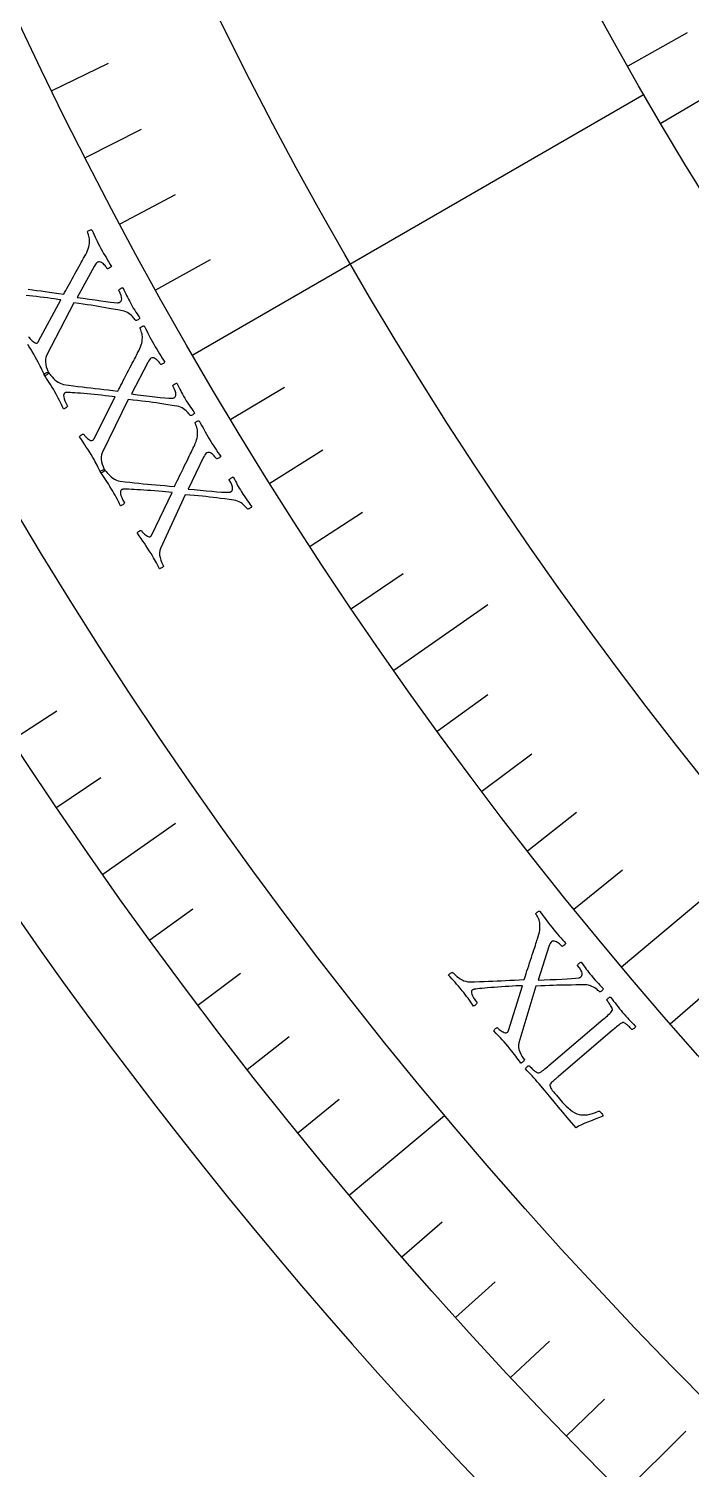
# Model space of a CAD drawing. Header units: millimetres. Extents: x -93 to 93, y -93 to 104.
# Drawn here: x -75.7 to -62.77, y -63.62 to -35.49 of the extents above; entities that cross this region are included whole.
import ezdxf

# ---------------------------------------------------------------- set-up
doc = ezdxf.new("R2010")
doc.units = ezdxf.units.MM
for name, color, linetype in [('CUT_OUTER', 1, 'Continuous'), ('ENGRAVE', 7, 'Continuous'), ('ENGRAVE_FINE', 8, 'Continuous'), ('TEXT', 5, 'Continuous')]:
    doc.layers.add(name, color=color, linetype=linetype)

msp = doc.modelspace()

# ---------------------------------------------------------------- linework, layer by layer
at = {"layer": 'CUT_OUTER'}
msp.add_arc((-0.0002, -0.0002), 92.4998, 179.658282, 0.243527, dxfattribs=at)
at = {"layer": 'ENGRAVE'}
for points in [[(-63.3575, -37.3308), (-60.4885, -35.6404)], [(-72.4972, -41.8562), (-63.6853, -36.7687)], [(-68.5733, -48.0155), (-66.7396, -46.7316)], [(-74.2561, -51.9947), (-72.8354, -50.9999)], [(-64.1275, -53.8094), (-61.7891, -51.8472)], [(-69.4419, -58.2687), (-67.5819, -56.7079)], [(-64.0992, -64.0992), (-62.8728, -62.8728)]]:
    msp.add_lwpolyline(points, dxfattribs=at)
for radius in [90.65, 90.65, 88.2219, 83.7125, 83.7125, 80.1513, 73.5375, 73.5375, 69.6525]:
    msp.add_circle((0, 0), radius, dxfattribs=at)
at = {"layer": 'ENGRAVE_FINE'}
for points in [[(-64.0012, -36.2162), (-62.8419, -35.5602)], [(-75.2403, -36.6971), (-74.1429, -36.1619)], [(-74.5884, -38.0047), (-73.5005, -37.4504)], [(-73.9138, -39.3006), (-72.8357, -38.7274)], [(-73.2166, -40.5846), (-72.1487, -39.9927)], [(-71.7556, -43.1151), (-70.709, -42.4863)], [(-70.9922, -44.3609), (-69.9568, -43.7138)], [(-70.2072, -45.5931), (-69.1832, -44.9281)], [(-69.4008, -46.8114), (-68.3886, -46.1287)], [(-67.7248, -49.205), (-66.737, -48.4873)], [(-76.0255, -49.3715), (-75.1527, -48.8048)], [(-66.8558, -50.3794), (-65.8806, -49.6446)], [(-75.1523, -50.6908), (-74.2895, -50.1089)], [(-65.9664, -51.5386), (-65.0042, -50.7868)], [(-65.0568, -52.682), (-64.1079, -51.9136)], [(-73.3374, -53.2827), (-72.4955, -52.6711)], [(-72.3963, -54.5545), (-71.5652, -53.9283)], [(-63.1786, -54.9203), (-62.2571, -54.1193)], [(-71.4332, -55.8097), (-70.6132, -55.169)], [(-70.4483, -57.0479), (-69.6396, -56.393)], [(-68.4144, -59.4718), (-67.6291, -58.789)], [(-67.3661, -60.6567), (-66.5927, -59.9604)], [(-66.2972, -61.8232), (-65.5361, -61.1134)], [(-65.2082, -62.9708), (-64.4596, -62.2479)]]:
    msp.add_lwpolyline(points, dxfattribs=at)
at = {"layer": 'TEXT'}
for points in [[(-75.7074, -40.5731), (-75.6247, -40.5856), (-75.542, -40.5977), (-75.4592, -40.6094), (-75.3763, -40.6208), (-75.2917, -40.6323), (-75.2035, -40.6445), (-75.112, -40.6573), (-75.0169, -40.6707), (-74.9983, -40.6383), (-74.9778, -40.6018), (-74.9554, -40.5612), (-74.9312, -40.5166), (-74.9057, -40.4696), (-74.8795, -40.4218), (-74.8524, -40.3731), (-74.8247, -40.3235), (-74.7971, -40.2744), (-74.7705, -40.2267), (-74.7451, -40.1806), (-74.7206, -40.1361), (-74.6978, -40.0943), (-74.6771, -40.0565), (-74.6585, -40.0226), (-74.642, -39.9928), (-74.6285, -39.9684), (-74.6189, -39.9509), (-74.6131, -39.9405), (-74.6112, -39.937), (-74.5872, -39.8946), (-74.567, -39.855), (-74.5505, -39.818), (-74.5377, -39.7838), (-74.5279, -39.7503), (-74.5203, -39.7153), (-74.5148, -39.679), (-74.5115, -39.6412), (-74.5109, -39.6159), (-74.5126, -39.5902), (-74.5167, -39.5641), (-74.523, -39.5376), (-74.5305, -39.5126), (-74.5378, -39.491), (-74.5449, -39.4728), (-74.5519, -39.4581), (-74.5524, -39.4518), (-74.5477, -39.4447), (-74.5378, -39.4366), (-74.5226, -39.4277), (-74.506, -39.4198), (-74.4916, -39.415), (-74.4793, -39.4131), (-74.4692, -39.4143), (-74.4441, -39.4654), (-74.4212, -39.5128), (-74.4005, -39.5565), (-74.382, -39.5965), (-74.3632, -39.6364), (-74.3419, -39.6797), (-74.3179, -39.7266), (-74.2913, -39.7769), (-74.2913, -39.7769), (-74.2637, -39.8278), (-74.2367, -39.8761), (-74.2102, -39.922), (-74.1844, -39.9654), (-74.159, -40.0074), (-74.134, -40.0492), (-74.1093, -40.0906), (-74.085, -40.1318), (-74.091, -40.1383), (-74.1003, -40.1457), (-74.1129, -40.154), (-74.1289, -40.1631), (-74.1447, -40.1707), (-74.1569, -40.1745), (-74.1655, -40.1745), (-74.1704, -40.1706), (-74.177, -40.1595), (-74.1859, -40.1463), (-74.1971, -40.1311), (-74.2106, -40.1139), (-74.2257, -40.0964), (-74.242, -40.0804), (-74.2593, -40.066), (-74.2777, -40.053), (-74.2966, -40.0436), (-74.3156, -40.0398), (-74.3346, -40.0417), (-74.3537, -40.0492), (-74.37, -40.0608), (-74.3866, -40.0781), (-74.4033, -40.1011), (-74.4203, -40.1299), (-74.7536, -40.7354), (-74.6338, -40.7521), (-74.5174, -40.7687), (-74.4044, -40.785), (-74.2947, -40.8012), (-74.1932, -40.8155), (-74.1044, -40.8264), (-74.0285, -40.8339), (-73.9654, -40.8381), (-73.9559, -40.8379), (-73.947, -40.8369), (-73.9385, -40.8349), (-73.9306, -40.832), (-73.9236, -40.829), (-73.9183, -40.8266), (-73.9145, -40.8249), (-73.9122, -40.8238), (-73.9028, -40.8157), (-73.895, -40.803), (-73.8889, -40.7856), (-73.8845, -40.7634), (-73.8853, -40.7345), (-73.8953, -40.6971), (-73.9142, -40.651), (-73.9421, -40.5963), (-73.9408, -40.5906), (-73.9352, -40.5836), (-73.9253, -40.5755), (-73.911, -40.5661), (-73.8955, -40.5572), (-73.8819, -40.5506), (-73.8701, -40.5461), (-73.8603, -40.5439), (-73.8409, -40.586), (-73.8225, -40.6256), (-73.8052, -40.6629), (-73.7891, -40.6976), (-73.7727, -40.7318), (-73.7549, -40.7673), (-73.7356, -40.8041), (-73.7148, -40.8423), (-73.6854, -40.8944), (-73.6576, -40.9419), (-73.6315, -40.9846), (-73.607, -41.0226), (-73.5843, -41.0568), (-73.5639, -41.0879), (-73.5455, -41.1159), (-73.5294, -41.141), (-73.5349, -41.1475), (-73.5428, -41.1546), (-73.5533, -41.1625), (-73.5662, -41.171), (-73.58, -41.1784), (-73.5931, -41.1828), (-73.6055, -41.1842), (-73.6172, -41.1826), (-73.622, -41.175), (-73.63, -41.1639), (-73.6413, -41.1491), (-73.6557, -41.1307), (-73.6732, -41.1106), (-73.6934, -41.0906), (-73.7164, -41.0707), (-73.7423, -41.051), (-73.7707, -41.0328), (-73.8015, -41.0176), (-73.8347, -41.0054), (-73.8703, -40.9961), (-73.9624, -40.9798), (-74.0483, -40.9644), (-74.1279, -40.9499), (-74.2013, -40.9363), (-74.2715, -40.9235), (-74.3418, -40.9114), (-74.4122, -40.9), (-74.4827, -40.8893), (-74.5565, -40.8786), (-74.6369, -40.8671), (-74.7238, -40.8549), (-74.8173, -40.8419), (-75.351, -41.8678), (-75.3666, -41.9069), (-75.3746, -41.9492), (-75.3752, -41.9944), (-75.3684, -42.0428), (-75.3566, -42.0909), (-75.3426, -42.1353), (-75.3262, -42.176), (-75.3076, -42.213), (-75.3126, -42.2208), (-75.3209, -42.2287), (-75.3324, -42.2367), (-75.3473, -42.2449), (-75.3621, -42.2521), (-75.3738, -42.2573), (-75.3823, -42.2605), (-75.3876, -42.2617), (-75.4078, -42.219), (-75.4266, -42.1793), (-75.4438, -42.1427), (-75.4596, -42.1091), (-75.4758, -42.0755), (-75.4944, -42.0389), (-75.5154, -41.9993), (-75.5387, -41.9567), (-75.5714, -41.8984), (-75.6024, -41.8443), (-75.6318, -41.7944), (-75.6597, -41.7485), (-75.6878, -41.7029), (-75.7182, -41.6535)], [(-75.7038, -41.4983), (-75.6977, -41.5082), (-75.6889, -41.5203), (-75.6775, -41.5346), (-75.6635, -41.551), (-75.6477, -41.5678), (-75.6309, -41.5834), (-75.6131, -41.5977), (-75.5944, -41.6108), (-75.5759, -41.6208), (-75.5589, -41.6258), (-75.5435, -41.6259), (-75.5296, -41.6211), (-75.5265, -41.6191), (-75.5232, -41.6162), (-75.5197, -41.6124), (-75.5159, -41.6078), (-75.5123, -41.6029), (-75.5094, -41.598), (-75.5071, -41.5933), (-75.5055, -41.5887), (-75.0702, -40.7828), (-75.1318, -40.7738), (-75.1964, -40.7647), (-75.2642, -40.7556), (-75.3351, -40.7464), (-75.4071, -40.7373), (-75.4782, -40.7284), (-75.5485, -40.7197), (-75.618, -40.7112), (-75.6849, -40.7032), (-75.7475, -40.6962)]]:
    msp.add_lwpolyline(points, dxfattribs=at)
for points in [[(-73.2572, -41.6507), (-73.2283, -41.7008), (-73.2001, -41.7485), (-73.1725, -41.7937), (-73.1456, -41.8364), (-73.1191, -41.8778), (-73.093, -41.9189), (-73.0673, -41.9597), (-73.042, -42.0003), (-73.0478, -42.0069), (-73.0569, -42.0145), (-73.0693, -42.0231), (-73.085, -42.0326), (-73.1007, -42.0406), (-73.1128, -42.0448), (-73.1213, -42.0449), (-73.1264, -42.0412), (-73.1333, -42.0303), (-73.1425, -42.0173), (-73.1541, -42.0024), (-73.168, -41.9855), (-73.1836, -41.9684), (-73.2002, -41.9529), (-73.2179, -41.9388), (-73.2366, -41.9264), (-73.2557, -41.9174), (-73.2748, -41.9142), (-73.2938, -41.9165), (-73.3127, -41.9245), (-73.3287, -41.9365), (-73.3448, -41.9542), (-73.361, -41.9777), (-73.3772, -42.0069), (-73.695, -42.6206), (-73.5748, -42.6343), (-73.458, -42.6479), (-73.3446, -42.6614), (-73.2346, -42.6747), (-73.1328, -42.6865), (-73.0438, -42.6951), (-72.9677, -42.7007), (-72.9045, -42.7033), (-72.895, -42.7028), (-72.8861, -42.7015), (-72.8777, -42.6994), (-72.8698, -42.6963), (-72.8629, -42.6931), (-72.8576, -42.6906), (-72.8539, -42.6888), (-72.8517, -42.6876), (-72.8425, -42.6793), (-72.835, -42.6664), (-72.8294, -42.6488), (-72.8255, -42.6265), (-72.8271, -42.5977), (-72.8379, -42.5605), (-72.858, -42.5149), (-72.8873, -42.4609), (-72.8862, -42.4552), (-72.8808, -42.4481), (-72.871, -42.4397), (-72.857, -42.43), (-72.8417, -42.4207), (-72.8283, -42.4137), (-72.8167, -42.409), (-72.8069, -42.4065), (-72.7864, -42.4481), (-72.767, -42.4872), (-72.7488, -42.524), (-72.7318, -42.5584), (-72.7145, -42.5921), (-72.6958, -42.6272), (-72.6756, -42.6635), (-72.6539, -42.7011), (-72.6232, -42.7525), (-72.5942, -42.7992), (-72.5669, -42.8413), (-72.5415, -42.8786), (-72.518, -42.9122), (-72.4967, -42.9428), (-72.4777, -42.9703), (-72.4609, -42.995), (-72.4662, -43.0016), (-72.474, -43.0089), (-72.4842, -43.017), (-72.497, -43.0259), (-72.5106, -43.0336), (-72.5236, -43.0384), (-72.5359, -43.0401), (-72.5476, -43.0388), (-72.5526, -43.0314), (-72.5609, -43.0204), (-72.5725, -43.0059), (-72.5875, -42.9879), (-72.6054, -42.9682), (-72.6262, -42.9488), (-72.6497, -42.9295), (-72.676, -42.9104), (-72.7048, -42.893), (-72.736, -42.8786), (-72.7695, -42.8672), (-72.8054, -42.8588), (-72.8979, -42.8448), (-72.9842, -42.8316), (-73.0641, -42.8191), (-73.1378, -42.8074), (-73.2083, -42.7964), (-73.2789, -42.7861), (-73.3496, -42.7765), (-73.4203, -42.7676), (-73.4944, -42.7587), (-73.575, -42.7493), (-73.6622, -42.7393), (-73.756, -42.7287), (-74.2635, -43.7678), (-74.278, -43.8073), (-74.285, -43.8497), (-74.2845, -43.895), (-74.2764, -43.9432), (-74.2634, -43.991), (-74.2483, -44.035), (-74.2309, -44.0753), (-74.2114, -44.1118), (-74.2162, -44.1197), (-74.2242, -44.1278), (-74.2356, -44.1361), (-74.2502, -44.1447), (-74.2648, -44.1523), (-74.2764, -44.1578), (-74.2848, -44.1612), (-74.2901, -44.1625), (-74.3114, -44.1204), (-74.3311, -44.0812), (-74.3493, -44.045), (-74.3659, -44.0118), (-74.383, -43.9786), (-74.4025, -43.9425), (-74.4245, -43.9034), (-74.4489, -43.8614), (-74.483, -43.804), (-74.5154, -43.7507), (-74.5461, -43.7015), (-74.5751, -43.6564), (-74.6043, -43.6115), (-74.636, -43.5629), (-74.6701, -43.5106), (-74.7065, -43.4544), (-74.7022, -43.4452), (-74.6942, -43.4356), (-74.6825, -43.4259), (-74.667, -43.4159), (-74.6514, -43.4078), (-74.6393, -43.4037), (-74.6307, -43.4036), (-74.6256, -43.4074), (-74.6192, -43.4172), (-74.6101, -43.429), (-74.5983, -43.443), (-74.5839, -43.459), (-74.5677, -43.4755), (-74.5505, -43.4906), (-74.5324, -43.5045), (-74.5133, -43.5171), (-74.4946, -43.5266), (-74.4775, -43.5312), (-74.462, -43.5309), (-74.4482, -43.5258), (-74.4452, -43.5236), (-74.442, -43.5207), (-74.4386, -43.5168), (-74.4349, -43.5121), (-74.4315, -43.5071), (-74.4287, -43.5022), (-74.4265, -43.4974), (-74.425, -43.4927), (-74.0103, -42.6761), (-74.0721, -42.6686), (-74.137, -42.6611), (-74.205, -42.6537), (-74.276, -42.6464), (-74.3482, -42.6391), (-74.4196, -42.632), (-74.4901, -42.6251), (-74.5598, -42.6183), (-74.6269, -42.6121), (-74.6896, -42.6067), (-74.748, -42.6021), (-74.802, -42.5984), (-74.8498, -42.5955), (-74.8895, -42.5933), (-74.9212, -42.5917), (-74.9447, -42.5908), (-74.9489, -42.5911), (-74.9541, -42.5913), (-74.9601, -42.5916), (-74.9671, -42.592), (-74.9746, -42.5928), (-74.982, -42.5946), (-74.9893, -42.5973), (-74.9966, -42.601), (-75.0077, -42.6114), (-75.0146, -42.6277), (-75.0175, -42.6498), (-75.0163, -42.6779), (-75.0092, -42.7126), (-74.9944, -42.7544), (-74.9718, -42.8035), (-74.9415, -42.8597), (-74.9463, -42.8677), (-74.9542, -42.8762), (-74.9651, -42.8853), (-74.9791, -42.8949), (-74.9933, -42.9033), (-75.0047, -42.909), (-75.0134, -42.9119), (-75.0193, -42.912), (-75.0392, -42.8708), (-75.0594, -42.8293), (-75.08, -42.7875), (-75.1009, -42.7454), (-75.1222, -42.7036), (-75.1438, -42.6624), (-75.1658, -42.6218), (-75.188, -42.582), (-75.2186, -42.5285), (-75.2475, -42.4793), (-75.2746, -42.4345), (-75.2999, -42.3939), (-75.3247, -42.3552), (-75.35, -42.3159), (-75.3759, -42.2759), (-75.4024, -42.2353), (-75.3954, -42.2283), (-75.3857, -42.2216), (-75.3732, -42.2149), (-75.3581, -42.2085), (-75.3431, -42.2029), (-75.3314, -42.1989), (-75.3228, -42.1964), (-75.3175, -42.1954), (-75.3119, -42.204), (-75.3016, -42.2178), (-75.2866, -42.237), (-75.267, -42.2616), (-75.2436, -42.2887), (-75.2174, -42.3156), (-75.1884, -42.3425), (-75.1566, -42.3692), (-75.1231, -42.3931), (-75.089, -42.4116), (-75.0544, -42.4247), (-75.0192, -42.4324), (-74.921, -42.4464), (-74.8272, -42.4595), (-74.7377, -42.4715), (-74.6526, -42.4826), (-74.5697, -42.4929), (-74.4867, -42.5029), (-74.4036, -42.5126), (-74.3204, -42.5219), (-74.2355, -42.5312), (-74.1471, -42.5412), (-74.0553, -42.5516), (-73.9599, -42.5626), (-73.9421, -42.5297), (-73.9225, -42.4927), (-73.9012, -42.4516), (-73.8782, -42.4064), (-73.8538, -42.3588), (-73.8288, -42.3103), (-73.803, -42.2609), (-73.7766, -42.2107), (-73.7502, -42.1608), (-73.7249, -42.1125), (-73.7006, -42.0658), (-73.6773, -42.0207), (-73.6555, -41.9783), (-73.6358, -41.94), (-73.618, -41.9057), (-73.6023, -41.8754), (-73.5895, -41.8507), (-73.5803, -41.833), (-73.5748, -41.8224), (-73.573, -41.8189), (-73.5501, -41.7759), (-73.5308, -41.7357), (-73.5153, -41.6984), (-73.5034, -41.6639), (-73.4945, -41.6301), (-73.4877, -41.5949), (-73.4831, -41.5585), (-73.4808, -41.5206), (-73.4808, -41.4953), (-73.4832, -41.4696), (-73.4879, -41.4436), (-73.495, -41.4173), (-73.503, -41.3925), (-73.5109, -41.3711), (-73.5185, -41.3531), (-73.5259, -41.3386), (-73.5265, -41.3323), (-73.5219, -41.3251), (-73.5122, -41.3168), (-73.4973, -41.3075), (-73.4809, -41.2992), (-73.4666, -41.2939), (-73.4544, -41.2918), (-73.4443, -41.2927), (-73.4179, -41.3432), (-73.3938, -41.39), (-73.372, -41.4331), (-73.3524, -41.4726), (-73.3327, -41.512), (-73.3102, -41.5548), (-73.2851, -41.6011), (-73.2572, -41.6507)], [(-72.1759, -43.4976), (-72.1457, -43.547), (-72.1163, -43.5939), (-72.0876, -43.6384), (-72.0595, -43.6804), (-72.0321, -43.7211), (-72.0049, -43.7615), (-71.9782, -43.8017), (-71.9518, -43.8416), (-71.9575, -43.8484), (-71.9664, -43.8562), (-71.9786, -43.8651), (-71.9941, -43.875), (-72.0095, -43.8835), (-72.0215, -43.8879), (-72.03, -43.8883), (-72.0352, -43.8847), (-72.0423, -43.8739), (-72.0519, -43.8612), (-72.0638, -43.8466), (-72.0782, -43.8301), (-72.0942, -43.8134), (-72.1112, -43.7982), (-72.1292, -43.7847), (-72.1482, -43.7727), (-72.1676, -43.7642), (-72.1868, -43.7614), (-72.2057, -43.7643), (-72.2244, -43.7727), (-72.2401, -43.7851), (-72.2557, -43.8032), (-72.2713, -43.8271), (-72.2868, -43.8567), (-72.5889, -44.4783), (-72.4684, -44.489), (-72.3513, -44.4996), (-72.2376, -44.5102), (-72.1273, -44.5207), (-72.0252, -44.5299), (-71.936, -44.5363), (-71.8598, -44.5399), (-71.7965, -44.5409), (-71.7871, -44.5402), (-71.7782, -44.5387), (-71.7698, -44.5363), (-71.762, -44.533), (-71.7553, -44.5297), (-71.75, -44.527), (-71.7463, -44.5251), (-71.7441, -44.5239), (-71.7351, -44.5154), (-71.728, -44.5023), (-71.7228, -44.4845), (-71.7195, -44.4621), (-71.7218, -44.4334), (-71.7336, -44.3965), (-71.7549, -44.3514), (-71.7855, -44.2982), (-71.7846, -44.2924), (-71.7793, -44.2852), (-71.7698, -44.2765), (-71.756, -44.2665), (-71.741, -44.2568), (-71.7277, -44.2495), (-71.7162, -44.2444), (-71.7065, -44.2417), (-71.685, -44.2828), (-71.6646, -44.3214), (-71.6455, -44.3577), (-71.6275, -44.3916), (-71.6095, -44.425), (-71.5899, -44.4595), (-71.5687, -44.4953), (-71.5461, -44.5323), (-71.514, -44.5829), (-71.4839, -44.6289), (-71.4556, -44.6703), (-71.4292, -44.707), (-71.4048, -44.7399), (-71.3828, -44.7699), (-71.3631, -44.797), (-71.3457, -44.8212), (-71.3508, -44.828), (-71.3584, -44.8355), (-71.3685, -44.8439), (-71.3809, -44.8531), (-71.3944, -44.8611), (-71.4072, -44.8662), (-71.4195, -44.8682), (-71.4313, -44.8672), (-71.4364, -44.8599), (-71.445, -44.8492), (-71.457, -44.835), (-71.4724, -44.8174), (-71.4909, -44.7982), (-71.5121, -44.7792), (-71.5361, -44.7606), (-71.5629, -44.7422), (-71.5921, -44.7255), (-71.6237, -44.7118), (-71.6575, -44.7013), (-71.6935, -44.6938), (-71.7864, -44.6822), (-71.8729, -44.6712), (-71.9532, -44.6608), (-72.0271, -44.6509), (-72.0979, -44.6417), (-72.1688, -44.6332), (-72.2396, -44.6254), (-72.3106, -44.6183), (-72.3848, -44.6113), (-72.4656, -44.6039), (-72.5531, -44.5962), (-72.6471, -44.5879), (-73.1281, -45.6396), (-73.1416, -45.6795), (-73.1475, -45.722), (-73.1458, -45.7673), (-73.1365, -45.8153), (-73.1223, -45.8627), (-73.1061, -45.9063), (-73.0877, -45.9461), (-73.0672, -45.9822), (-73.0718, -45.9902), (-73.0797, -45.9985), (-73.0908, -46.0071), (-73.1052, -46.016), (-73.1196, -46.024), (-73.131, -46.0298), (-73.1394, -46.0334), (-73.1446, -46.0349), (-73.167, -45.9932), (-73.1877, -45.9546), (-73.2068, -45.9189), (-73.2242, -45.8861), (-73.2421, -45.8534), (-73.2626, -45.8178), (-73.2855, -45.7793), (-73.311, -45.7379), (-73.3466, -45.6814), (-73.3804, -45.6289), (-73.4123, -45.5805), (-73.4424, -45.5362), (-73.4728, -45.492), (-73.5057, -45.4442), (-73.541, -45.3927), (-73.5789, -45.3376), (-73.5748, -45.3282), (-73.5671, -45.3185), (-73.5556, -45.3084), (-73.5404, -45.2981), (-73.525, -45.2896), (-73.513, -45.2852), (-73.5044, -45.2848), (-73.4992, -45.2885), (-73.4925, -45.2981), (-73.4832, -45.3097), (-73.4711, -45.3234), (-73.4562, -45.339), (-73.4396, -45.3551), (-73.422, -45.3698), (-73.4036, -45.3832), (-73.3842, -45.3953), (-73.3652, -45.4043), (-73.348, -45.4085), (-73.3326, -45.4078), (-73.3189, -45.4023), (-73.316, -45.4001), (-73.3128, -45.3971), (-73.3095, -45.3931), (-73.3059, -45.3884), (-73.3026, -45.3832), (-73.2999, -45.3782), (-73.2979, -45.3734), (-73.2965, -45.3687), (-72.9027, -44.5418), (-72.9646, -44.5359), (-73.0297, -44.5301), (-73.0979, -44.5244), (-73.1691, -44.5188), (-73.2415, -44.5134), (-73.313, -44.5081), (-73.3836, -44.503), (-73.4535, -44.498), (-73.5207, -44.4935), (-73.5835, -44.4897), (-73.642, -44.4866), (-73.6961, -44.4843), (-73.744, -44.4826), (-73.7837, -44.4813), (-73.8154, -44.4806), (-73.839, -44.4803), (-73.8432, -44.4806), (-73.8483, -44.481), (-73.8544, -44.4815), (-73.8614, -44.482), (-73.8688, -44.4831), (-73.8761, -44.485), (-73.8834, -44.4879), (-73.8906, -44.4918), (-73.9014, -44.5024), (-73.9079, -44.5189), (-73.9102, -44.5411), (-73.9083, -44.5692), (-73.9003, -44.6036), (-73.8845, -44.6451), (-73.8606, -44.6936), (-73.8289, -44.749), (-73.8335, -44.7571), (-73.8412, -44.7658), (-73.8519, -44.7752), (-73.8656, -44.7851), (-73.8796, -44.7939), (-73.8909, -44.7999), (-73.8995, -44.803), (-73.9054, -44.8033), (-73.9263, -44.7626), (-73.9476, -44.7216), (-73.9692, -44.6803), (-73.9912, -44.6388), (-74.0136, -44.5975), (-74.0362, -44.5569), (-74.0591, -44.5169), (-74.0824, -44.4776), (-74.1144, -44.4249), (-74.1445, -44.3765), (-74.1727, -44.3323), (-74.1991, -44.2925), (-74.2248, -44.2544), (-74.2511, -44.2157), (-74.2781, -44.1764), (-74.3056, -44.1365), (-74.2987, -44.1294), (-74.2892, -44.1223), (-74.2769, -44.1154), (-74.2619, -44.1086), (-74.2471, -44.1026), (-74.2355, -44.0983), (-74.227, -44.0956), (-74.2217, -44.0945), (-74.2158, -44.1029), (-74.2052, -44.1165), (-74.1898, -44.1353), (-74.1695, -44.1593), (-74.1454, -44.1858), (-74.1186, -44.2121), (-74.0889, -44.2382), (-74.0564, -44.2641), (-74.0223, -44.2871), (-73.9878, -44.3047), (-73.9528, -44.317), (-73.9175, -44.3238), (-73.8189, -44.3353), (-73.7248, -44.346), (-73.6351, -44.3558), (-73.5497, -44.3646), (-73.4665, -44.3729), (-73.3833, -44.3808), (-73.3, -44.3883), (-73.2166, -44.3955), (-73.1315, -44.4027), (-73.0429, -44.4104), (-72.9508, -44.4185), (-72.8552, -44.4271), (-72.8382, -44.3937), (-72.8196, -44.3563), (-72.7993, -44.3146), (-72.7774, -44.2689), (-72.7543, -44.2206), (-72.7305, -44.1715), (-72.706, -44.1215), (-72.6808, -44.0706), (-72.6558, -44.0201), (-72.6317, -43.9712), (-72.6086, -43.9239), (-72.5864, -43.8781), (-72.5657, -43.8352), (-72.547, -43.7964), (-72.5301, -43.7617), (-72.5152, -43.731), (-72.503, -43.7059), (-72.4943, -43.688), (-72.489, -43.6773), (-72.4873, -43.6737), (-72.4655, -43.6302), (-72.4473, -43.5896), (-72.4327, -43.5518), (-72.4217, -43.517), (-72.4136, -43.483), (-72.4077, -43.4477), (-72.4041, -43.4111), (-72.4027, -43.3733), (-72.4034, -43.3479), (-72.4064, -43.3223), (-72.4118, -43.2965), (-72.4195, -43.2703), (-72.4282, -43.2458), (-72.4366, -43.2246), (-72.4446, -43.2068), (-72.4524, -43.1924), (-72.4532, -43.1862), (-72.4488, -43.1788), (-72.4393, -43.1703), (-72.4246, -43.1606), (-72.4084, -43.1519), (-72.3943, -43.1463), (-72.3821, -43.1438), (-72.372, -43.1445), (-72.3444, -43.1943), (-72.3191, -43.2405), (-72.2961, -43.283), (-72.2756, -43.322), (-72.2548, -43.3609), (-72.2313, -43.4031), (-72.205, -43.4487), (-72.1759, -43.4976)], [(-65.4836, -53.0405), (-65.447, -53.0853), (-65.4113, -53.1277), (-65.3767, -53.1678), (-65.3432, -53.2055), (-65.3103, -53.242), (-65.2779, -53.2783), (-65.2459, -53.3144), (-65.2143, -53.3503), (-65.2189, -53.3578), (-65.2267, -53.3668), (-65.2375, -53.3773), (-65.2515, -53.3892), (-65.2656, -53.3997), (-65.2768, -53.4057), (-65.2853, -53.4073), (-65.2908, -53.4044), (-65.2994, -53.3948), (-65.3107, -53.3835), (-65.3245, -53.3707), (-65.341, -53.3563), (-65.3591, -53.342), (-65.3781, -53.3293), (-65.3978, -53.3184), (-65.4183, -53.3091), (-65.4387, -53.3034), (-65.458, -53.3033), (-65.4764, -53.3087), (-65.4937, -53.3197), (-65.5076, -53.3341), (-65.5206, -53.3542), (-65.5327, -53.38), (-65.5439, -53.4115), (-65.7574, -54.0688), (-65.6366, -54.0627), (-65.5191, -54.0571), (-65.4051, -54.0519), (-65.2943, -54.0471), (-65.1919, -54.0421), (-65.1027, -54.0361), (-65.0267, -54.0292), (-64.9639, -54.0214), (-64.9547, -54.0195), (-64.9461, -54.0168), (-64.9381, -54.0132), (-64.9309, -54.0089), (-64.9246, -54.0047), (-64.9198, -54.0013), (-64.9164, -53.9989), (-64.9144, -53.9974), (-64.9067, -53.9877), (-64.9014, -53.9737), (-64.8987, -53.9555), (-64.8985, -53.9328), (-64.9048, -53.9047), (-64.9216, -53.8697), (-64.9488, -53.828), (-64.9865, -53.7796), (-64.9864, -53.7737), (-64.9822, -53.7658), (-64.974, -53.7559), (-64.9617, -53.7441), (-64.9481, -53.7324), (-64.936, -53.7233), (-64.9253, -53.7168), (-64.9161, -53.7127), (-64.8891, -53.7504), (-64.8636, -53.7859), (-64.8396, -53.8192), (-64.8172, -53.8503), (-64.7947, -53.8808), (-64.7705, -53.9123), (-64.7446, -53.9449), (-64.7171, -53.9784), (-64.6784, -54.0241), (-64.6421, -54.0655), (-64.6084, -54.1026), (-64.5772, -54.1353), (-64.5485, -54.1645), (-64.5226, -54.1912), (-64.4993, -54.2154), (-64.4787, -54.2369), (-64.4829, -54.2443), (-64.4894, -54.2528), (-64.4982, -54.2625), (-64.5093, -54.2733), (-64.5215, -54.2832), (-64.5335, -54.2899), (-64.5454, -54.2936), (-64.5571, -54.2943), (-64.5633, -54.2878), (-64.5733, -54.2783), (-64.5871, -54.2659), (-64.6048, -54.2506), (-64.6257, -54.2341), (-64.6493, -54.2183), (-64.6757, -54.2031), (-64.7047, -54.1886), (-64.7361, -54.1761), (-64.7692, -54.1669), (-64.8041, -54.1611), (-64.8408, -54.1587), (-64.9344, -54.16), (-65.0216, -54.1611), (-65.1026, -54.1618), (-65.1772, -54.1622), (-65.2485, -54.1629), (-65.3199, -54.1643), (-65.3912, -54.1663), (-65.4624, -54.169), (-65.5369, -54.1724), (-65.618, -54.1762), (-65.7056, -54.1806), (-65.7999, -54.1854), (-66.1312, -55.2934), (-66.1391, -55.3348), (-66.1391, -55.3777), (-66.1311, -55.4223), (-66.1153, -55.4685), (-66.0947, -55.5135), (-66.0725, -55.5545), (-66.0489, -55.5914), (-66.0236, -55.6243), (-66.0271, -55.6328), (-66.0337, -55.6421), (-66.0435, -55.6522), (-66.0565, -55.663), (-66.0698, -55.6729), (-66.0803, -55.6803), (-66.088, -55.685), (-66.093, -55.6872), (-66.1209, -55.649), (-66.1468, -55.6136), (-66.1706, -55.5808), (-66.1924, -55.5508), (-66.2146, -55.5209), (-66.2398, -55.4884), (-66.2678, -55.4535), (-66.2988, -55.416), (-66.3418, -55.3649), (-66.3825, -55.3176), (-66.4208, -55.2741), (-66.4567, -55.2343), (-66.4929, -55.1948), (-66.5321, -55.152), (-66.5742, -55.1059), (-66.6193, -55.0565), (-66.6166, -55.0466), (-66.6103, -55.0359), (-66.6003, -55.0244), (-66.5867, -55.012), (-66.5726, -55.0015), (-66.5613, -54.9955), (-66.5529, -54.9939), (-66.5472, -54.9968), (-66.5393, -55.0054), (-66.5284, -55.0157), (-66.5145, -55.0275), (-66.4977, -55.041), (-66.479, -55.0546), (-66.4595, -55.0667), (-66.4394, -55.0774), (-66.4185, -55.0867), (-66.3985, -55.0931), (-66.3809, -55.0948), (-66.3657, -55.092), (-66.3529, -55.0847), (-66.3503, -55.0821), (-66.3476, -55.0787), (-66.3448, -55.0743), (-66.342, -55.0691), (-66.3394, -55.0635), (-66.3374, -55.0582), (-66.3361, -55.0531), (-66.3353, -55.0483), (-66.0594, -54.1749), (-66.1216, -54.1776), (-66.1868, -54.1809), (-66.2551, -54.1847), (-66.3264, -54.189), (-66.3989, -54.1936), (-66.4704, -54.1982), (-66.5411, -54.2029), (-66.6109, -54.2076), (-66.6781, -54.2124), (-66.7409, -54.2173), (-66.7993, -54.2223), (-66.8532, -54.2275), (-66.9008, -54.2324), (-66.9404, -54.2367), (-66.9718, -54.2403), (-66.9952, -54.2433), (-66.9993, -54.2442), (-67.0044, -54.2453), (-67.0103, -54.2466), (-67.0171, -54.2481), (-67.0244, -54.2501), (-67.0314, -54.2531), (-67.0382, -54.257), (-67.0448, -54.2618), (-67.054, -54.2738), (-67.0582, -54.291), (-67.0574, -54.3134), (-67.0516, -54.3409), (-67.039, -54.3739), (-67.0175, -54.4128), (-66.9872, -54.4575), (-66.9481, -54.508), (-66.9516, -54.5167), (-66.958, -54.5264), (-66.9673, -54.5371), (-66.9796, -54.5488), (-66.9922, -54.5595), (-67.0025, -54.567), (-67.0106, -54.5712), (-67.0165, -54.5723), (-67.0428, -54.5349), (-67.0695, -54.4972), (-67.0966, -54.4594), (-67.1241, -54.4213), (-67.152, -54.3834), (-67.18, -54.3463), (-67.2082, -54.3099), (-67.2367, -54.2742), (-67.2756, -54.2264), (-67.3121, -54.1826), (-67.3462, -54.1428), (-67.3778, -54.1069), (-67.4085, -54.0728), (-67.4399, -54.0381), (-67.472, -54.0029), (-67.5048, -53.9671), (-67.499, -53.9591), (-67.4905, -53.9509), (-67.4793, -53.9423), (-67.4654, -53.9335), (-67.4515, -53.9255), (-67.4406, -53.9196), (-67.4326, -53.9157), (-67.4275, -53.9139), (-67.4206, -53.9214), (-67.4081, -53.9334), (-67.3903, -53.95), (-67.3669, -53.9709), (-67.3394, -53.9939), (-67.3092, -54.0162), (-67.2762, -54.038), (-67.2404, -54.0591), (-67.2035, -54.0772), (-67.1668, -54.0899), (-67.1305, -54.0972), (-67.0946, -54.0991), (-66.9954, -54.0969), (-66.9007, -54.0945), (-66.8104, -54.0918), (-66.7247, -54.0888), (-66.6411, -54.0855), (-66.5576, -54.0818), (-66.4741, -54.0778), (-66.3905, -54.0734), (-66.3052, -54.0688), (-66.2164, -54.0642), (-66.1241, -54.0595), (-66.0282, -54.0548), (-66.016, -54.0194), (-66.0027, -53.9797), (-65.9884, -53.9357), (-65.973, -53.8874), (-65.9568, -53.8364), (-65.94, -53.7845), (-65.9226, -53.7316), (-65.9047, -53.6777), (-65.8868, -53.6242), (-65.8697, -53.5724), (-65.8533, -53.5224), (-65.8377, -53.474), (-65.8232, -53.4287), (-65.8099, -53.3876), (-65.798, -53.3509), (-65.7875, -53.3185), (-65.7788, -53.292), (-65.7727, -53.273), (-65.769, -53.2617), (-65.7677, -53.2579), (-65.7521, -53.2118), (-65.7397, -53.169), (-65.7305, -53.1296), (-65.7244, -53.0936), (-65.7211, -53.0588), (-65.7201, -53.0231), (-65.7216, -52.9863), (-65.7254, -52.9486), (-65.7296, -52.9237), (-65.7361, -52.8987), (-65.745, -52.8738), (-65.7562, -52.849), (-65.7683, -52.8259), (-65.7795, -52.8061), (-65.7899, -52.7895), (-65.7996, -52.7764), (-65.8012, -52.7703), (-65.7979, -52.7624), (-65.7897, -52.7526), (-65.7765, -52.741), (-65.7617, -52.7302), (-65.7484, -52.7227), (-65.7367, -52.7186), (-65.7266, -52.7178), (-65.6923, -52.7633), (-65.6609, -52.8056), (-65.6323, -52.8446), (-65.6066, -52.8804), (-65.5807, -52.916), (-65.5516, -52.9546), (-65.5192, -52.9961), (-65.4836, -53.0405)], [(-65.3605, -55.9508), (-65.3633, -55.9533), (-65.3668, -55.9563), (-65.371, -55.9598), (-65.3757, -55.9639), (-65.388, -55.9744), (-65.4021, -55.9864), (-65.4179, -55.9999), (-65.4354, -56.0149), (-65.4533, -56.0305), (-65.4701, -56.0457), (-65.4858, -56.0606), (-65.5005, -56.0751), (-65.5128, -56.0884), (-65.5213, -56.0995), (-65.5262, -56.1087), (-65.5273, -56.1157), (-65.5237, -56.1361), (-65.5172, -56.1563), (-65.5077, -56.1766), (-65.4953, -56.1967), (-65.4788, -56.2193), (-65.4573, -56.2467), (-65.4308, -56.2789), (-65.3993, -56.316), (-65.2785, -56.456), (-65.246, -56.4915), (-65.2098, -56.5271), (-65.17, -56.5625), (-65.1267, -56.5979), (-65.0823, -56.6301), (-65.0391, -56.6559), (-64.9974, -56.6754), (-64.957, -56.6885), (-64.9195, -56.6952), (-64.8796, -56.6984), (-64.8372, -56.698), (-64.7924, -56.694), (-64.7444, -56.6855), (-64.6923, -56.6714), (-64.6361, -56.6519), (-64.5759, -56.6267), (-64.5657, -56.6251), (-64.5546, -56.6281), (-64.5427, -56.636), (-64.5299, -56.6487), (-64.5127, -56.6703), (-64.5006, -56.6897), (-64.4937, -56.7071), (-64.492, -56.7223), (-64.5588, -56.7491), (-64.6279, -56.7765), (-64.6992, -56.8045), (-64.7729, -56.833), (-64.844, -56.8617), (-64.9079, -56.8905), (-64.9646, -56.9194), (-65.014, -56.9482), (-65.1011, -56.848), (-65.1871, -56.7475), (-65.2721, -56.6465), (-65.356, -56.5452), (-65.4424, -56.4408), (-65.5347, -56.3303), (-65.6329, -56.2139), (-65.737, -56.0915), (-65.7735, -56.0493), (-65.8084, -56.0097), (-65.8419, -55.9727), (-65.874, -55.9384), (-65.9053, -55.9048), (-65.9367, -55.8702), (-65.9682, -55.8345), (-65.9996, -55.7978), (-65.9973, -55.7882), (-65.9919, -55.7785), (-65.9833, -55.7686), (-65.9715, -55.7586), (-65.9588, -55.7496), (-65.9474, -55.7431), (-65.9372, -55.739), (-65.9282, -55.7374), (-65.9201, -55.7465), (-65.9088, -55.7584), (-65.8943, -55.7731), (-65.8766, -55.7906), (-65.8571, -55.8089), (-65.8372, -55.8261), (-65.8169, -55.8421), (-65.7962, -55.8569), (-65.777, -55.8689), (-65.7612, -55.8762), (-65.7487, -55.879), (-65.7396, -55.8772), (-65.7193, -55.8678), (-65.6978, -55.8554), (-65.6749, -55.84), (-65.6509, -55.8216), (-65.6257, -55.8012), (-65.5998, -55.7798), (-65.573, -55.7574), (-65.5454, -55.7341), (-64.4837, -54.8314), (-64.4562, -54.8078), (-64.4296, -54.7848), (-64.4039, -54.7623), (-64.3791, -54.7403), (-64.3565, -54.719), (-64.3372, -54.6987), (-64.3212, -54.6793), (-64.3085, -54.6608), (-64.3042, -54.6513), (-64.3045, -54.6385), (-64.3092, -54.6222), (-64.3186, -54.6025), (-64.3306, -54.5811), (-64.3435, -54.5595), (-64.3573, -54.538), (-64.3719, -54.5163), (-64.3859, -54.4964), (-64.3977, -54.48), (-64.4073, -54.4672), (-64.4148, -54.4579), (-64.4116, -54.4494), (-64.4058, -54.4401), (-64.3974, -54.4299), (-64.3865, -54.4189), (-64.3746, -54.409), (-64.3635, -54.4021), (-64.353, -54.3983), (-64.3433, -54.3975), (-64.313, -54.4361), (-64.2831, -54.4744), (-64.2536, -54.5126), (-64.2245, -54.5506), (-64.1955, -54.5882), (-64.1662, -54.625), (-64.1368, -54.661), (-64.107, -54.6963), (-64.0761, -54.7321), (-64.0451, -54.767), (-64.0139, -54.801), (-63.9827, -54.834), (-63.9512, -54.8671), (-63.9191, -54.9011), (-63.8865, -54.936), (-63.8534, -54.9718), (-63.8557, -54.9812), (-63.8612, -54.9909), (-63.8697, -55.0008), (-63.8814, -55.011), (-63.8939, -55.0201), (-63.9053, -55.0267), (-63.9154, -55.031), (-63.9243, -55.0328), (-63.9323, -55.024), (-63.9435, -55.0125), (-63.9578, -54.9982), (-63.9753, -54.9813), (-63.9943, -54.9635), (-64.0132, -54.9467), (-64.0321, -54.931), (-64.0509, -54.9163), (-64.0685, -54.9043), (-64.0839, -54.897), (-64.0971, -54.8942), (-64.1079, -54.8959), (-64.1245, -54.9042), (-64.1422, -54.915), (-64.1612, -54.9281), (-64.1814, -54.9437), (-64.2027, -54.9609), (-64.2248, -54.9791), (-64.2476, -54.9983), (-64.2714, -55.0185), (-64.2752, -55.0217), (-64.279, -55.025), (-64.2828, -55.0283), (-64.2866, -55.0315), (-64.2904, -55.0348), (-64.2942, -55.038), (-64.298, -55.0413), (-64.3018, -55.0446)]]:
    msp.add_lwpolyline(points, close=True, dxfattribs=at)

doc.saveas('drawing.dxf')
